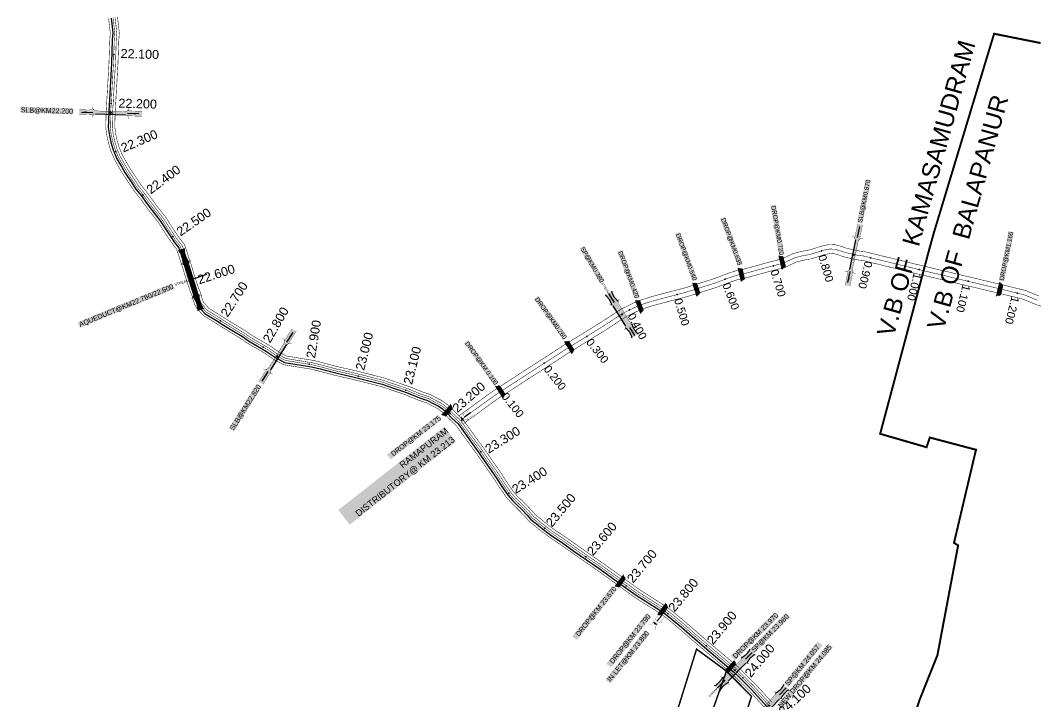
# Model space of a CAD drawing. Header units: inches. Extents: x 174104 to 230935, y 1583276 to 1631460.
# Drawn here: x 193626 to 195657, y 1607150 to 1608512 of the extents above; entities that cross this region are included whole.
import ezdxf
from ezdxf.enums import TextEntityAlignment as Align

# ---------------------------------------------------------------- set-up
doc = ezdxf.new("R2010")
doc.units = ezdxf.units.IN
doc.header["$LTSCALE"] = 15
doc.header["$MEASUREMENT"] = 0
doc.linetypes.add('ACAD_ISO02W100', pattern=[15, 12, -3])
doc.linetypes.add('HIDDEN2', pattern=[0.1875, 0.125, -0.0625])
for name, color, linetype in [('CANAL1', 7, 'Continuous'), ('CSMark', 72, 'Continuous'), ('STRUCTURE', 5, 'Continuous'), ('text2', 7, 'Continuous'), ('VB', 72, 'Continuous'), ('VILLAGE BOUNDRY', 5, 'Continuous')]:
    doc.layers.add(name, color=color, linetype=linetype)
doc.styles.get("Standard").update_dxf_attribs({"font": 'arial.ttf'})
doc.dimstyles.get("Standard").update_dxf_attribs({"dimtxt": 0.18, "dimasz": 0.18, "dimexe": 0.18, "dimexo": 0.0625, "dimgap": 0.09, "dimtad": 0, "dimtih": 1, "dimtoh": 1, "dimdec": 4, "dimzin": 0, "dimdsep": 46, "dimtxsty": 'Standard', "dimcen": 0.09, "dimadec": 0, "dimazin": 0, "dimtfac": 1, "dimtdec": 4, "dimtofl": 0, "dimtmove": 0, "dimatfit": 3, "dimfxl": 1, "dimtolj": 1, "dimtzin": 0, "dimarcsym": 0})

# ---------------------------------------------------------------- blocks, each defined once
blk = doc.blocks.new('DROP')
h = blk.add_hatch()
h.set_pattern_fill('ANSI31', color=1, scale=10, angle=45)
h.set_pattern_definition([(90, (-324.4107, -25.7687), (-1.25, 0), [])])
h.paths.add_polyline_path([(-9.9, -4.3), (-13.8, 4.1), (13.8, 4.1), (10.2, -4.3)])
at = {"layer": 'STRUCTURE', "color": 5, "const_width": 0.49}
blk.add_lwpolyline([(-9.9, -4.3), (-13.8, 4.1), (13.8, 4.1), (10.2, -4.3), (-9.9, -4.3)], dxfattribs=at)
at = {"layer": 'STRUCTURE', "color": 5}
blk.add_circle((0, 0), 1.33, dxfattribs=at)
blk = doc.blocks.new('OT')
at = {"layer": 'STRUCTURE', "color": 190}
for points, const_width in [([(769751.4, 1706595.8), (769729.4, 1706595.8)], 0.5), ([(769775.2, 1706601.8), (769775.2, 1706597.8), (769769.2, 1706593.8), (769761.8, 1706593.8), (769754.4, 1706593.8), (769748.4, 1706597.8), (769748.4, 1706601.8)], 0.5), ([(769751.4, 1706579), (769729.4, 1706579)], 0.5), ([(769748.4, 1706573), (769748.4, 1706577), (769754.4, 1706581), (769761.8, 1706581), (769761.8, 1706581), (769761.8, 1706581), (769769.2, 1706581), (769775.2, 1706577), (769775.2, 1706573)], 0.5), ([(769761.8, 1706593.8), (769761.8, 1706581)], 2.5)]:
    blk.add_lwpolyline(points, dxfattribs=dict(at, const_width=const_width))
at = {"layer": 'STRUCTURE', "color": 0}
blk.add_circle((769761.8, 1706587.4), 1.87, dxfattribs=at)
blk.add_leader([(769732.6, 1706587.4), (769753.8, 1706587.4)], dimstyle='Standard', override={"dimasz": 10, "dimgap": 0.09, "dimtad": 0}, dxfattribs=at)
blk = doc.blocks.new('SP')
at = {"layer": 'STRUCTURE'}
h = blk.add_hatch(dxfattribs=at)
h.set_pattern_fill('DASH', color=256, scale=8, style=0)
edge = h.paths.add_edge_path()
edge.add_spline(control_points=[(769825.7, 1706742.1), (769825.3, 1706741.8), (769823.8, 1706740.8), (769820.9, 1706740.3), (769817, 1706739.7), (769811.4, 1706738.9), (769804, 1706739.7), (769798.4, 1706741), (769795.6, 1706741.6)], knot_values=[0, 0, 0, 0, 1.613557, 5.24513, 8.624976, 13.470124, 22.190216, 30.746377, 30.746377, 30.746377, 30.746377], degree=3, periodic=0)
edge.add_line((769795.6, 1706741.6), (769792.6, 1706739.6))
edge.add_line((769792.6, 1706739.6), (769732.6, 1706739.6))
edge.add_line((769732.6, 1706739.6), (769729.6, 1706741.6))
edge.add_spline(control_points=[(769729.6, 1706741.6), (769726.9, 1706740.9), (769721.3, 1706739.5), (769713.9, 1706738.5), (769708.3, 1706739.1), (769704.4, 1706739.6), (769701.5, 1706740), (769700, 1706741), (769699.5, 1706741.3)], knot_values=[0, 0, 0, 0, 8.556161, 17.276253, 22.121402, 25.501247, 29.13282, 30.746377, 30.746377, 30.746377, 30.746377], degree=3, periodic=0)
edge.add_line((769699.5, 1706741.3), (769699.5, 1706722.1))
edge.add_spline(control_points=[(769699.5, 1706722.1), (769700, 1706722.4), (769701.4, 1706723.4), (769704.3, 1706724), (769708.2, 1706724.5), (769713.8, 1706725.3), (769721.2, 1706724.5), (769726.8, 1706723.3), (769729.6, 1706722.6)], knot_values=[0, 0, 0, 0, 1.613557, 5.24513, 8.624976, 13.470124, 22.190216, 30.746377, 30.746377, 30.746377, 30.746377], degree=3, periodic=0)
edge.add_line((769729.6, 1706722.6), (769732.6, 1706724.6))
edge.add_line((769732.6, 1706724.6), (769792.6, 1706724.6))
edge.add_line((769792.6, 1706724.6), (769795.6, 1706722.6))
edge.add_spline(control_points=[(769795.6, 1706722.6), (769798.4, 1706723.3), (769803.9, 1706724.8), (769811.3, 1706725.8), (769817, 1706725.1), (769820.9, 1706724.7), (769823.8, 1706724.2), (769825.2, 1706723.3), (769825.7, 1706723)], knot_values=[0, 0, 0, 0, 8.556161, 17.276253, 22.121402, 25.501247, 29.13282, 30.746377, 30.746377, 30.746377, 30.746377], degree=3, periodic=0)
edge.add_line((769825.7, 1706723), (769825.7, 1706742.1))
h.paths.add_polyline_path([(769764.2, 1706732.1, -1), (769761.1, 1706732.1, -1)], flags=0)
h.paths.add_polyline_path([(769761.1, 1706732.1, 1), (769764.2, 1706732.1, 1)], flags=16)
at = {"layer": 'STRUCTURE', "const_width": 0.628}
for points in [[(769726.6, 1706747.6), (769726.6, 1706743.6), (769732.6, 1706739.6), (769792.6, 1706739.6), (769798.6, 1706743.6), (769798.6, 1706747.6)], [(769726.6, 1706716.6), (769726.6, 1706720.6), (769732.6, 1706724.6), (769792.6, 1706724.6), (769798.6, 1706720.6), (769798.6, 1706716.6)]]:
    blk.add_lwpolyline(points, dxfattribs=at)
at = {"layer": 'STRUCTURE', "color": 3}
blk.add_lwpolyline([(769732.6, 1706724.6), (769792.6, 1706724.6)], dxfattribs=at)
blk.add_lwpolyline([(769732.6, 1706724.6), (769792.6, 1706724.6)], dxfattribs=at)
at = {"layer": 'STRUCTURE', "color": 0}
blk.add_circle((769762.6, 1706732.1), 1.55, dxfattribs=at)
at = {"layer": 'STRUCTURE'}
for points in [[(769699.5, 1706741.3), (769700.9, 1706740.5), (769704.4, 1706739.6), (769707.8, 1706739.2), (769712.6, 1706738.8), (769721.3, 1706739.7), (769729.6, 1706741.6)], [(769825.7, 1706742.1), (769824.3, 1706741.3), (769820.8, 1706740.3), (769817.5, 1706739.8), (769812.7, 1706739.2), (769804, 1706739.9), (769795.6, 1706741.6)], [(769699.5, 1706722.1), (769700.9, 1706723), (769704.4, 1706724), (769707.7, 1706724.5), (769712.5, 1706725), (769721.2, 1706724.4), (769729.6, 1706722.6)], [(769825.7, 1706723), (769824.3, 1706723.8), (769820.8, 1706724.7), (769817.4, 1706725.1), (769812.6, 1706725.5), (769803.9, 1706724.6), (769795.6, 1706722.6)]]:
    blk.add_spline(points, degree=3, dxfattribs=at)
at = {"layer": 'STRUCTURE', "color": 0}
blk.add_text('STREAM', height=5, dxfattribs=at).set_placement((769684.3, 1706732.1), align=Align.MIDDLE_CENTER)
for points in [[(769727.4, 1706732.1), (769700.8, 1706732.1)], [(769824.4, 1706732.1), (769800.5, 1706732.1)]]:
    blk.add_leader(points, dimstyle='Standard', override={"dimasz": 10, "dimgap": 0.09, "dimtad": 0}, dxfattribs=at)
blk = doc.blocks.new('SLB')
at = {"layer": 'STRUCTURE'}
h = blk.add_hatch(dxfattribs=at)
h.set_pattern_fill('DOTS', color=6, scale=20, angle=320.3722, style=0)
h.set_pattern_definition([(320.372247934, (-159.4327, -72.9564), (1.2786241598, 0.5641323054), [0, -1.25])])
h.paths.add_polyline_path([(769699.5, 1706871.1), (769699.5, 1706861.1), (769729.1, 1706861.1), (769732.1, 1706863.1), (769792.1, 1706863.1), (769795.1, 1706861.1), (769824.7, 1706861.1), (769824.7, 1706871.1), (769795.1, 1706871.1), (769792.1, 1706869.1), (769732.1, 1706869.1), (769729.1, 1706871.1)])
at = {"layer": 'STRUCTURE', "color": 6, "linetype": 'ACAD_ISO02W100', "ltscale": 0.5, "const_width": 0.5}
for points in [[(769699.5, 1706871.1), (769729.1, 1706871.1)], [(769795.1, 1706871.1), (769824.7, 1706871.1)], [(769699.5, 1706861.1), (769729.1, 1706861.1)], [(769795.1, 1706861.1), (769824.7, 1706861.1)]]:
    blk.add_lwpolyline(points, dxfattribs=at)
at = {"layer": 'STRUCTURE', "color": 6, "const_width": 0.628}
for points in [[(769726.1, 1706877.1), (769726.1, 1706873.1), (769732.1, 1706869.1), (769792.1, 1706869.1), (769798.1, 1706873.1), (769798.1, 1706877.1)], [(769726.1, 1706855.1), (769726.1, 1706859.1), (769732.1, 1706863.1), (769792.1, 1706863.1), (769798.1, 1706859.1), (769798.1, 1706855.1)]]:
    blk.add_lwpolyline(points, dxfattribs=at)
at = {"layer": 'STRUCTURE', "color": 6}
blk.add_lwpolyline([(769732.1, 1706863.1), (769792.1, 1706863.1)], dxfattribs=at)
blk.add_lwpolyline([(769732.1, 1706863.1), (769792.1, 1706863.1)], dxfattribs=at)
at = {"layer": 'STRUCTURE', "color": 0}
blk.add_circle((769762.1, 1706866.1), 1.24, dxfattribs=at)
for points in [[(769703.8, 1706866), (769726.7, 1706866)], [(769818.6, 1706865.8), (769795.7, 1706865.8)]]:
    blk.add_leader(points, dimstyle='Standard', override={"dimasz": 10, "dimgap": 0.09, "dimtad": 0}, dxfattribs=at)
blk = doc.blocks.new('AQUEDUCT')
at = {"layer": 'STRUCTURE'}
h = blk.add_hatch(dxfattribs=at)
h.set_pattern_fill('DASH', color=256, scale=8, angle=-90, style=0)
h.set_pattern_definition([(270, (-1706662.7411, 769762.6106), (1, -1), [1, -1])])
edge = h.paths.add_edge_path()
edge.add_spline(control_points=[(6.5, -63.1), (6.2, -62.6), (5.2, -61.2), (4.6, -58.3), (4.1, -54.4), (3.3, -48.8), (4.1, -41.4), (5.4, -35.8), (6, -33)], knot_values=[0, 0, 0, 0, 1.613557, 5.24513, 8.624976, 13.470124, 22.190216, 30.746377, 30.746377, 30.746377, 30.746377], degree=3, periodic=0)
edge.add_line((6, -33), (4, -30))
edge.add_line((4, -30), (4, 30))
edge.add_line((4, 30), (6, 33))
edge.add_spline(control_points=[(6, 33), (5.3, 35.8), (3.9, 41.3), (2.8, 48.7), (3.5, 54.4), (3.9, 58.3), (4.4, 61.2), (5.4, 62.6), (5.7, 63.1)], knot_values=[0, 0, 0, 0, 8.556161, 17.276253, 22.121402, 25.501247, 29.13282, 30.746377, 30.746377, 30.746377, 30.746377], degree=3, periodic=0)
edge.add_line((5.7, 63.1), (-6.5, 63.1))
edge.add_spline(control_points=[(-6.5, 63.1), (-6.2, 62.6), (-5.2, 61.2), (-4.6, 58.3), (-4.1, 54.4), (-3.3, 48.8), (-4.1, 41.4), (-5.4, 35.8), (-6, 33)], knot_values=[0, 0, 0, 0, 1.613557, 5.24513, 8.624976, 13.470124, 22.190216, 30.746377, 30.746377, 30.746377, 30.746377], degree=3, periodic=0)
edge.add_line((-6, 33), (-4, 30))
edge.add_line((-4, 30), (-4, -30))
edge.add_line((-4, -30), (-6, -33))
edge.add_spline(control_points=[(-6, -33), (-5.3, -35.8), (-3.9, -41.3), (-2.8, -48.7), (-3.5, -54.4), (-3.9, -58.3), (-4.4, -61.2), (-5.4, -62.6), (-5.7, -63.1)], knot_values=[0, 0, 0, 0, 8.556161, 17.276253, 22.121402, 25.501247, 29.13282, 30.746377, 30.746377, 30.746377, 30.746377], degree=3, periodic=0)
edge.add_line((-5.7, -63.1), (6.5, -63.1))
blk.add_circle((0, 0), 0.938)
at = {"layer": 'STRUCTURE', "const_width": 0.628}
for points in [[(-12, 36), (-8, 36), (-4, 30), (-4, -30), (-8, -36), (-12, -36)], [(12, 36), (8, 36), (4, 30), (4, -30), (8, -36), (12, -36)]]:
    blk.add_lwpolyline(points, dxfattribs=at)
at = {"layer": 'STRUCTURE', "color": 3}
for points in [[(-4, 30), (-4, -30)], [(-4, 30), (-4, -30)], [(4, 30), (4, -30)]]:
    blk.add_lwpolyline(points, dxfattribs=at)
at = {"layer": 'STRUCTURE'}
for points in [[(-6.5, 63.1), (-5.7, 61.7), (-4.7, 58.2), (-4.2, 54.9), (-3.6, 50.1), (-4.3, 41.4), (-6, 33)], [(5.7, 63.1), (4.8, 61.7), (3.9, 58.2), (3.5, 54.8), (3.1, 50), (4, 41.3), (6, 33)], [(-5.7, -63.1), (-4.8, -61.7), (-3.9, -58.2), (-3.5, -54.8), (-3.1, -50), (-4, -41.3), (-6, -33)], [(6.5, -63.1), (5.7, -61.7), (4.7, -58.2), (4.2, -54.9), (3.6, -50.1), (4.3, -41.4), (6, -33)]]:
    blk.add_spline(points, degree=3, dxfattribs=at)
at = {"layer": 'STRUCTURE', "color": 0}
blk.add_text('STREAM', height=5, dxfattribs=at).set_placement((-19.7, -0.1), align=Align.MIDDLE_CENTER)
for points in [[(32.5, 0.1), (5.8, 0)], [(0.4, -62), (0.1, -38.2)]]:
    blk.add_leader(points, dimstyle='Standard', override={"dimasz": 10, "dimgap": 0.09, "dimtad": 0}, dxfattribs=at)

msp = doc.modelspace()

# ---------------------------------------------------------------- linework, layer by layer
at = {"color": 5, "const_width": 3}
for points in [[(194921.48445, 1607073.37528), (194978.54144, 1607255.35612), (195038.26074, 1607211.53427), (194981.29557, 1607049.5899), (194921.48445, 1607073.37528)], [(194981.29557, 1607049.5899), (195048.96202, 1607036.47259), (195088.359, 1607161.14151), (195038.26074, 1607211.53427)]]:
    msp.add_lwpolyline(points, dxfattribs=at)
at = {"layer": 'CANAL1', "color": 200, "const_width": 1}
for points in [[(193820.47838, 1608518.94425), (193821.91233, 1608506.2123), (193824.11346, 1608487.0553), (193823.03964, 1608472.27219), (193821.43502, 1608426.19861), (193817.19223, 1608352.23557), (193815.87118, 1608329.49611), (193815.30336, 1608310.55211), (193815.07257, 1608298.76126), (193817.00093, 1608284.14195), (193819.7587, 1608271.65667), (193823.9643, 1608257.50875), (193831.02932, 1608241.05112), (193839.60572, 1608226.07927), (193846.20892, 1608214.67923), (193859.75396, 1608194.62889), (193867.78949, 1608182.38911), (193877.99032, 1608169.58743), (193889.71648, 1608153.92398), (193900.16797, 1608139.76998), (193916.68267, 1608118.76901), (193936.35254, 1608088.23133), (193945.21337, 1608075.41585), (193954.37099, 1608063.99389), (193959.50454, 1608049.49843), (193963.50681, 1608036.24213), (193968.21794, 1608022.56437), (193973.20932, 1608005.30532), (193977.54732, 1607992.49926), (193982.50453, 1607977.09261), (193986.36521, 1607967.97158), (193989.07832, 1607957.64566), (193992.22948, 1607949.21306), (193994.37196, 1607946.26065), (193998.59442, 1607941.54498), (194003.34804, 1607936.29098), (194009.27268, 1607932.57427), (194021.68621, 1607925.2162), (194039.37148, 1607913.89418), (194062.58576, 1607899.66418), (194077.29968, 1607890.72245), (194089.15471, 1607882.4424), (194125.71993, 1607861.33104), (194143.12566, 1607849.06624), (194158.89798, 1607840.93807), (194210.91545, 1607832.50222), (194229.07518, 1607828.06857), (194259.4101, 1607820.00797), (194293.9827, 1607812.30532), (194323.36453, 1607804.95735), (194353.6444, 1607797.18542), (194376.92934, 1607789.21298), (194402.72398, 1607780.56356), (194418.05945, 1607774.17989), (194429.11002, 1607769.63989), (194445.49946, 1607764.23662), (194459.25974, 1607756.92739), (194469.32215, 1607751.89093), (194477.70178, 1607746.10927), (194488.00244, 1607736.90521), (194498.39, 1607726.41671), (194511.41153, 1607714.04751), (194525.47755, 1607694.34762), (194538.15339, 1607676.83635), (194551.14667, 1607659.47548), (194569.26793, 1607633.26729), (194589.59258, 1607604.08804), (194600.25966, 1607587.23424), (194612.17359, 1607570.18913), (194619.90074, 1607561.21423), (194628.33136, 1607553.20072), (194638.26769, 1607543.3668), (194648.57266, 1607532.69976), (194656.3707, 1607523.59214), (194665.84623, 1607516.44854), (194674.45718, 1607508.9331), (194694.41526, 1607493.85027), (194715.68626, 1607479.77697), (194740.89329, 1607462.01384), (194766.02439, 1607444.33236), (194793.19382, 1607425.72425), (194833.05433, 1607396.94423), (194847.07033, 1607386.64866), (194867.14876, 1607372.3278), (194917.58461, 1607340.51641), (194933.73288, 1607328.30153), (194956.79748, 1607308.85999), (194993.47661, 1607277.05688), (195061.47656, 1607219.73428), (195071.99291, 1607209.14319), (195096.99537, 1607184.5368), (195129.73211, 1607148.77002)], [(193802.81762, 1608514.92175), (193804.02767, 1608504.1777), (193806.03854, 1608486.6767), (193805.06236, 1608473.23781), (193803.45298, 1608427.02739), (193799.22177, 1608353.26643), (193797.88682, 1608330.28789), (193797.30864, 1608310.99789), (193797.04943, 1608297.75474), (193799.25707, 1608281.01805), (193802.3213, 1608267.14533), (193807.0097, 1608251.37325), (193814.89668, 1608233.00088), (193824.00828, 1608217.09473), (193830.94508, 1608205.11877), (193844.77204, 1608184.65111), (193853.19651, 1608171.81889), (193863.74368, 1608158.58257), (193875.27152, 1608143.18402), (193885.85003, 1608128.85802), (193902.00933, 1608108.30899), (193921.37946, 1608078.23667), (193930.77063, 1608064.65415), (193938.42101, 1608055.11211), (193942.39546, 1608043.88957), (193946.37519, 1608030.70787), (193951.05206, 1608017.12963), (193956.03068, 1607999.91468), (193960.45468, 1607986.85474), (193965.61547, 1607970.81539), (193969.28479, 1607962.14642), (193971.89968, 1607952.19434), (193976.22452, 1607940.62094), (193980.34604, 1607934.94135), (193985.21558, 1607929.50302), (193991.67196, 1607922.36702), (193999.89932, 1607917.20573), (194012.24179, 1607909.8898), (194029.81452, 1607898.63982), (194053.20824, 1607884.29982), (194067.46232, 1607875.63755), (194079.48329, 1607867.2416), (194116.01607, 1607846.14896), (194133.77434, 1607833.63576), (194153.19402, 1607823.62793), (194207.33455, 1607814.84778), (194224.62882, 1607810.62543), (194255.1399, 1607802.51803), (194289.8413, 1607794.78668), (194318.94347, 1607787.50865), (194348.4836, 1607779.92658), (194371.15266, 1607772.16502), (194396.39602, 1607763.70044), (194411.18055, 1607757.54611), (194422.86398, 1607752.74611), (194438.40854, 1607747.62138), (194451.00826, 1607740.92861), (194460.13785, 1607736.35907), (194466.55022, 1607731.93473), (194475.59956, 1607723.84879), (194485.794, 1607713.55529), (194497.76447, 1607702.18449), (194510.86245, 1607683.84038), (194523.65661, 1607666.16565), (194536.53333, 1607648.96052), (194554.48007, 1607623.00471), (194574.59542, 1607594.12596), (194585.27034, 1607577.25976), (194597.94041, 1607559.13287), (194606.84726, 1607548.78777), (194615.79864, 1607540.27928), (194625.46231, 1607530.7152), (194635.25134, 1607520.58224), (194643.9713, 1607510.39786), (194654.49577, 1607502.46346), (194663.09882, 1607494.9549), (194684.01274, 1607479.14973), (194705.53374, 1607464.91103), (194730.52471, 1607447.30016), (194755.75961, 1607429.54564), (194782.83818, 1607410.99975), (194822.45767, 1607382.39377), (194836.51567, 1607372.06734), (194857.11324, 1607357.3762), (194907.33539, 1607325.69959), (194922.49512, 1607314.23247), (194945.10052, 1607295.17801), (194981.77939, 1607263.37512), (195049.26544, 1607206.48572), (195059.29309, 1607196.38681), (195084.03463, 1607172.0372), (195116.03589, 1607137.07398)], [(194502.41606, 1607720.95615), (194569.35266, 1607769.53056), (194631.42664, 1607809.89214), (194714.12827, 1607863.24031), (194784.8407, 1607906.89579), (194828.47293, 1607935.21242), (194859.54411, 1607950.42964), (194884.03681, 1607958.37565), (194904.81498, 1607964.0427), (194953.60555, 1607976.78225), (195013.79845, 1607995.69795), (195041.53949, 1608006.33161), (195055.66016, 1608010.86872), (195072.2373, 1608014.48801), (195119.29861, 1608027.40785), (195148.9427, 1608035.2001), (195172.38902, 1608046.04817), (195187.29926, 1608049.95852), (195201.03633, 1608052.32725), (195216.54912, 1608056.79329), (195225.7993, 1608059.77663), (195231.74374, 1608061.69381), (195244.21516, 1608063.86399), (195254.67917, 1608063.67582), (195266.03494, 1608060.79551), (195277.68667, 1608056.68761), (195302.70335, 1608051.10194), (195314.32562, 1608049.72927), (195424.22687, 1608022.85675), (195589.358, 1607983.51068), (195636.45369, 1607972.03917), (195662.95195, 1607961.11894)], [(194512.98794, 1607706.38785), (194579.55134, 1607754.69144), (194641.21136, 1607794.78386), (194723.73573, 1607848.01769), (194794.4693, 1607891.68621), (194837.36307, 1607919.52358), (194866.31389, 1607933.70236), (194889.18519, 1607941.12235), (194909.45702, 1607946.6513), (194958.58045, 1607959.47775), (195019.72355, 1607978.69205), (195047.51851, 1607989.34639), (195060.34384, 1607993.46728), (195076.5427, 1607997.00399), (195123.96939, 1608010.02415), (195155.0573, 1608018.1959), (195178.49898, 1608029.04183), (195191.11874, 1608032.35148), (195205.06767, 1608034.75675), (195221.80288, 1608039.57471), (195231.32436, 1608042.64555), (195236.07026, 1608044.17619), (195245.60884, 1608045.83601), (195252.27283, 1608045.71618), (195260.81906, 1608043.54849), (195272.71533, 1608039.35439), (195299.67865, 1608033.33406), (195311.12038, 1608031.98273), (195420.00313, 1608005.35925), (195585.142, 1607966.01132), (195630.86231, 1607954.87483), (195656.64605, 1607944.24906), (195701.83469, 1607929.04669)]]:
    msp.add_lwpolyline(points, dxfattribs=at)
at = {"layer": 'CANAL1', "color": 5}
msp.add_lwpolyline([(193807.72339, 1608516.03911), (193808.99563, 1608504.74287), (193811.05935, 1608486.78186), (193810.05605, 1608472.96958), (193808.44799, 1608426.79717), (193804.21356, 1608352.98008), (193802.88248, 1608330.06795), (193802.30717, 1608310.87406), (193802.05586, 1608298.03433), (193804.18592, 1608281.8858), (193807.16502, 1608268.39848), (193811.71931, 1608253.07755), (193819.37797, 1608235.23706), (193828.3409, 1608219.59044), (193835.18503, 1608207.77446), (193848.93368, 1608187.42271), (193857.25012, 1608174.75506), (193867.70108, 1608161.63948), (193879.28401, 1608146.16734), (193889.82723, 1608131.88912), (193906.08526, 1608111.21455), (193925.53865, 1608081.01296), (193934.7825, 1608067.64351), (193942.85156, 1608057.57927), (193947.14798, 1608045.44759), (193951.13398, 1608032.24516), (193955.82036, 1608018.63928), (193960.80252, 1608001.41208), (193965.20263, 1607988.42266), (193970.30687, 1607972.55906), (193974.02935, 1607963.76452), (193976.67152, 1607953.7086), (193980.67034, 1607943.00764), (193984.24213, 1607938.0856), (193988.93192, 1607932.84801), (193994.91531, 1607926.23479), (194002.50303, 1607921.47477), (194014.86524, 1607914.14713), (194032.46923, 1607902.87714), (194055.81311, 1607888.5677), (194070.19492, 1607879.8278), (194082.1698, 1607871.46404), (194118.71159, 1607850.3662), (194136.37193, 1607837.922), (194154.77845, 1607828.4363), (194208.32924, 1607819.75179), (194225.86392, 1607815.47075), (194256.32607, 1607807.37635), (194290.99169, 1607799.65297), (194320.17154, 1607792.35551), (194349.91715, 1607784.7207), (194372.75729, 1607776.90056), (194398.15379, 1607768.38464), (194413.09135, 1607762.16661), (194424.59899, 1607757.43883), (194440.37824, 1607752.23672), (194453.30034, 1607745.37272), (194462.68904, 1607740.67347), (194469.64788, 1607735.8721), (194479.0448, 1607727.47557), (194489.29289, 1607717.12791), (194501.55532, 1607705.47977), (194514.9222, 1607686.75906), (194527.68349, 1607669.12973), (194540.59259, 1607651.88134), (194558.58781, 1607625.85543), (194578.7613, 1607596.8932), (194589.43404, 1607580.03045), (194601.89407, 1607562.20405), (194610.47323, 1607552.23957), (194619.27995, 1607543.86857), (194629.01936, 1607534.22953), (194638.9517, 1607523.94822), (194647.41558, 1607514.06294), (194657.64868, 1607506.3482), (194666.25392, 1607498.83774), (194686.90233, 1607483.23321), (194708.35388, 1607469.04046), (194733.40487, 1607451.38729), (194758.61094, 1607433.65306), (194785.71475, 1607415.08989), (194825.40119, 1607386.43556), (194839.44752, 1607376.11771), (194859.90088, 1607361.52942), (194910.1824, 1607329.81537), (194925.61672, 1607318.14054), (194948.34967, 1607298.97856), (194985.02862, 1607267.17561), (195052.65742, 1607210.16587), (195062.82082, 1607199.93025), (195087.63484, 1607175.50931), (195119.84039, 1607140.32288)], dxfattribs=at)
at = {"layer": 'CANAL1', "color": 1, "linetype": 'HIDDEN2', "ltscale": 4, "const_width": 1}
for points in [[(193811.648, 1608516.933), (193812.97, 1608505.195), (193815.076, 1608486.866), (193814.051, 1608472.755), (193812.444, 1608426.613), (193808.207, 1608352.751), (193806.879, 1608329.892), (193806.306, 1608310.775), (193806.061, 1608298.258), (193808.129, 1608282.58), (193811.04, 1608269.401), (193815.487, 1608254.441), (193817.48965, 1608249.77592), (193822.963, 1608237.026), (193831.807, 1608221.587), (193838.577, 1608209.899), (193852.263, 1608189.64), (193860.493, 1608177.104), (193870.867, 1608164.085), (193882.494, 1608148.554), (193893.009, 1608134.314), (193909.346, 1608113.539), (193928.866, 1608083.234), (193930.99415, 1608080.15604), (193937.992, 1608070.035), (193946.396, 1608059.553), (193950.95, 1608046.694), (193954.941, 1608033.475), (193959.635, 1608019.847), (193964.62, 1608002.61), (193969.001, 1607989.677), (193974.06, 1607973.954), (193977.825, 1607965.059), (193980.489, 1607954.92), (193984.227, 1607944.917), (193987.359, 1607940.601), (193991.905, 1607935.524), (193997.51, 1607929.329), (194004.586, 1607924.89), (194016.964, 1607917.553), (194034.593, 1607906.267), (194057.897, 1607891.982), (194072.381, 1607883.18), (194084.319, 1607874.842), (194120.868, 1607853.74), (194138.45, 1607841.351), (194156.046, 1607832.283), (194209.125, 1607823.675), (194226.852, 1607819.347), (194257.275, 1607811.263), (194291.912, 1607803.546), (194301.53407, 1607801.13966), (194321.154, 1607796.233), (194351.064, 1607788.556), (194374.041, 1607780.689), (194399.56, 1607772.132), (194414.62, 1607765.863), (194425.987, 1607761.193), (194441.954, 1607755.929), (194455.134, 1607748.928), (194464.73, 1607744.125), (194472.126, 1607739.022), (194481.801, 1607730.377), (194485.79479, 1607726.34441), (194492.092, 1607719.986), (194504.588, 1607708.116), (194518.17, 1607689.094), (194530.905, 1607671.501), (194543.84, 1607654.218), (194546.93952, 1607649.73527), (194561.874, 1607628.136), (194582.094, 1607599.107), (194592.765, 1607582.247), (194605.057, 1607564.661), (194613.374, 1607555.001), (194622.065, 1607546.74), (194631.865, 1607537.041), (194641.912, 1607526.641), (194650.171, 1607516.995), (194660.171, 1607509.456), (194668.778, 1607501.944), (194675.24267, 1607497.05848), (194689.214, 1607486.5), (194710.61, 1607472.344), (194735.709, 1607454.657), (194760.892, 1607436.939), (194788.016, 1607418.362), (194827.756, 1607389.669), (194838.01673, 1607382.13189), (194841.793, 1607379.358), (194862.131, 1607364.852), (194912.46, 1607333.108), (194928.114, 1607321.267), (194950.949, 1607302.019), (194987.628, 1607270.216), (195055.371, 1607213.11), (195065.643, 1607202.765), (195070.80279, 1607197.68694), (195090.515, 1607178.287), (195122.884, 1607142.922)], [(194507.702, 1607713.672), (194574.452, 1607762.111), (194636.319, 1607802.338), (194718.932, 1607855.629), (194789.655, 1607899.291), (194832.918, 1607927.368), (194862.929, 1607942.066), (194886.611, 1607949.749), (194907.136, 1607955.347), (194956.093, 1607968.13), (195016.761, 1607987.195), (195044.529, 1607997.839), (195058.002, 1608002.168), (195074.39, 1608005.746), (195121.634, 1608018.716), (195152, 1608026.698), (195175.444, 1608037.545), (195189.209, 1608041.155), (195203.052, 1608043.542), (195219.176, 1608048.184), (195228.56183, 1608051.21109), (195233.907, 1608052.935), (195244.912, 1608054.85), (195253.476, 1608054.696), (195263.427, 1608052.172), (195275.201, 1608048.021), (195301.191, 1608042.218), (195312.723, 1608040.856), (195422.115, 1608014.108), (195587.25, 1607974.761), (195633.658, 1607963.457), (195659.799, 1607952.684)]]:
    msp.add_lwpolyline(points, dxfattribs=at)
at = {"layer": 'CANAL1', "color": 5, "const_width": 1}
msp.add_lwpolyline([(193815.57261, 1608517.82689), (193816.94437, 1608505.64713), (193819.09265, 1608486.95014), (193818.04595, 1608472.54042), (193816.44001, 1608426.42883), (193812.20044, 1608352.52192), (193810.87552, 1608329.71605), (193810.30483, 1608310.67594), (193810.06614, 1608298.48167), (193812.07208, 1608283.2742), (193814.91498, 1608270.40352), (193819.25469, 1608255.80445), (193826.54803, 1608238.81494), (193835.2731, 1608223.58356), (193841.96897, 1608212.02354), (193855.59232, 1608191.85729), (193863.73588, 1608179.45294), (193874.03292, 1608166.53052), (193885.70399, 1608150.94066), (193896.19077, 1608136.73888), (193912.60674, 1608115.86345), (193932.19335, 1608085.45504), (193941.2015, 1608072.42649), (193949.94044, 1608061.52673), (193954.75202, 1608047.94041), (193958.74802, 1608034.70484), (193963.44964, 1608021.05472), (193968.43748, 1608003.80792), (193972.79937, 1607990.93134), (193977.81313, 1607975.34894), (193981.62065, 1607966.35348), (193984.30648, 1607956.1314), (193987.78366, 1607946.82636), (193990.47587, 1607943.1164), (193994.87808, 1607938.19999), (194000.10469, 1607932.42321), (194006.66897, 1607928.30523), (194019.06276, 1607920.95887), (194036.71677, 1607909.65686), (194059.98089, 1607895.3963), (194074.56708, 1607886.5322), (194086.4682, 1607878.21996), (194123.02441, 1607857.1138), (194140.52807, 1607844.78), (194157.31355, 1607836.1297), (194209.92076, 1607827.59821), (194227.84008, 1607823.22325), (194258.22393, 1607815.14965), (194292.83231, 1607807.43903), (194322.13646, 1607800.11049), (194352.21085, 1607792.3913), (194375.32471, 1607784.47744), (194400.96621, 1607775.87936), (194416.14865, 1607769.55939), (194427.37501, 1607764.94717), (194443.52976, 1607759.62128), (194456.96766, 1607752.48328), (194466.77096, 1607747.57653), (194474.60412, 1607742.1719), (194484.5572, 1607733.27843), (194494.89111, 1607722.84409), (194507.62068, 1607710.75223), (194521.4178, 1607691.42894), (194534.12651, 1607673.87227), (194547.08741, 1607656.55466), (194565.16019, 1607630.41657), (194585.4267, 1607601.3208), (194596.09596, 1607584.46355), (194608.21993, 1607567.11795), (194616.27477, 1607557.76243), (194624.85005, 1607549.61143), (194634.71064, 1607539.85247), (194644.8723, 1607529.33378), (194652.92642, 1607519.92706), (194662.69332, 1607512.5638), (194671.30208, 1607505.05026), (194691.52567, 1607489.76679), (194712.86612, 1607475.64754), (194738.01313, 1607457.92671), (194763.17306, 1607440.22494), (194790.31725, 1607421.63411), (194830.11081, 1607392.90244), (194844.13848, 1607382.59829), (194864.36112, 1607368.17458), (194914.7376, 1607336.40063), (194930.61128, 1607324.39346), (194953.54833, 1607305.05944), (194990.22738, 1607273.25639), (195058.08458, 1607216.05413), (195068.46518, 1607205.59975), (195093.39516, 1607181.06469), (195125.92761, 1607145.52112)], dxfattribs=at)
at = {"layer": 'text2', "color": 3, "linetype": 'Continuous'}
for p in [(193813.02715, 1608443.35709), (193807.80684, 1608345.86308), (193817.48966, 1608249.7759), (193871.48273, 1608163.26252), (193969.36622, 1607988.54192), (194026.2322, 1607911.61954), (194111.70475, 1607859.03051), (194203.92993, 1607824.5175), (194301.53407, 1607801.13966), (194397.37378, 1607772.86508), (194485.08579, 1607727.00199)]:
    msp.add_point(p, dxfattribs=at)
at = {"layer": 'text2', "color": 2, "linetype": 'Continuous'}
for p in [(193806.7925, 1608327.00622), (193817.48965, 1608249.77592), (193930.99415, 1608080.15604), (195326.27069, 1608037.54339), (195132.52243, 1608021.57813), (195424.00892, 1608013.65673), (193967.5843, 1607993.85918), (195035.7607, 1607994.47795), (195521.88374, 1607990.33593), (194940.00696, 1607963.92983), (195619.7193, 1607966.85217), (194844.58904, 1607933.08393), (194759.02639, 1607880.38193), (194140.60781, 1607840.23898), (194674.01922, 1607826.6572), (194301.53407, 1607801.13966), (194589.62006, 1607771.97354), (194480.72681, 1607731.33683), (194485.79479, 1607726.34441), (194510, 1607715, 133), (194546.93952, 1607649.73527), (194603.31208, 1607567.15743), (194675.24267, 1607497.05848), (194757.07783, 1607439.62253), (194826.87214, 1607390.30716), (194838.01673, 1607382.13189), (194911.6185, 1607333.63876), (194915.4713, 1607330.83019), (195047.30704, 1607219.90776), (195055.09651, 1607213.34139), (195070.80279, 1607197.68694)]:
    msp.add_point(p, dxfattribs=at)
at = {"layer": 'text2', "color": 3}
for p in [(195228.25401, 1608051.11181), (195293, 1608043, 53), (195150, 1608029, 55), (195068.34367, 1608004.4259), (194978.63426, 1607975.21362), (195585, 1607974, 52), (194865, 1607941, 58), (194829, 1607924, 59), (194725, 1607860, 60), (194587, 1607771, 61), (194509, 1607713, 62)]:
    msp.add_point(p, dxfattribs=at)
at = {"layer": 'text2', "color": 6, "linetype": 'Continuous'}
for p in [(194757.07783, 1607439.62253), (194921.09697, 1607326.57483), (194997.40688, 1607261.9726)]:
    msp.add_point(p, dxfattribs=at)
at = {"layer": 'VILLAGE BOUNDRY', "linetype": 'HIDDEN2', "ltscale": 20, "const_width": 4}
msp.add_lwpolyline([(195666.57493, 1608466.44402), (195573.61033, 1608485.0946), (195565.25601, 1608457.89804), (195453.54223, 1608088.90926), (195442.89598, 1608050.76901), (195415.04016, 1607945.43477), (195345.724, 1607685.62958), (195438.61141, 1607658.72266), (195445.11274, 1607678.15356), (195532.95368, 1607654.9325), (195537.36802, 1607653.91174), (195493.40128, 1607467.73189), (195501.60874, 1607462.64547), (195460.2349, 1607243.26471), (195425.31738, 1607155.98352), (195413.65361, 1607121.92763)], dxfattribs=at)

# ---------------------------------------------------------------- block references
for name, p, rotation in [('AQUEDUCT', (193967.5843, 1607993.85918), 17.51922462531502), ('DROP', (194480.72681, 1607731.33683), 48.38991263309531), ('DROP', (194826.87214, 1607390.30716), 53.61526561923872), ('DROP', (194911.6185, 1607333.63876), 53.61526561923872), ('DROP', (195047.30704, 1607219.90776), 46.92928242380425)]:
    msp.add_blockref(name, p, dxfattribs=dict(rotation=rotation))
at = {"layer": 'STRUCTURE', "color": 0}
for p, rotation in [((-625416.34416, -75359.11102), 358.3284685363691), ((-1321899.73497, 2705335.89343, 53), 258.3984930217491), ((1232423.17133, 49669.89934), 57.95180920095033)]:
    msp.add_blockref('SLB', p, dxfattribs=dict(at, rotation=rotation))
for name, p, xscale, yscale, zscale, rotation in [('SP', (-1290825.46559, 1417317.09421, 59), 0.8, 0.8, 0.8, 301.5871218392318), ('OT', (-72493.9126, 2890737.59491), 0.7, 0.7, 0.7, 216.0336847247738), ('OT', (-384649.44694, 2782706.41507), 0.7, 0.7, 0.7, 230.5240776222599), ('SP', (743612.53644, 213446.89081), 0.7999999999999998, 0.7999999999999998, 0.7999999999999998, 45.75967713441996), ('SP', (752590.51226, 216915.72921), 0.7999999999999999, 0.7999999999999999, 0.7999999999999999, 46.12641243428613)]:
    msp.add_blockref(name, p, dxfattribs=dict(at, xscale=xscale, yscale=yscale, zscale=zscale, rotation=rotation))
at = {"layer": 'text2', "color": 2, "linetype": 'Continuous'}
for p, rotation in [((195150, 1608029, 55), 104.1358342072247), ((195068.34367, 1608004.4259), 103.2763033013944), ((194978.63426, 1607975.21362), 107.7565985506316), ((195585, 1607974, 52), 76.72778947244986), ((194865, 1607941, 58), 111.0668971678276), ((194725, 1607860, 60), 122.0467440872553), ((194587, 1607771, 61), 123.1382086306626)]:
    msp.add_blockref('DROP', p, dxfattribs=dict(at, rotation=rotation))

# ---------------------------------------------------------------- texts
at = {"layer": 'CSMark', "color": 1}
for s, height, rotation, p in [('22.100', 18, 358.28316844, (193826.7641, 1608445.8198)), ('22.200', 18, 358.28316844, (193822.41881, 1608346.56654)), ('22.300', 18, 23.23312613, (193828.64051, 1608255.74183)), ('22.400', 18, 36.81969189, (193881.56992, 1608170.81293)), ('22.500', 18, 34.66060207, (193941.41664, 1608087.23717)), ('0.800', 16, 286.69517709, (195229.27138, 1608043.06885)), ('22.600', 18, 17.83599054, (193981.23847, 1607992.78089)), ('0.700', 16, 286.89759034, (195133.5682, 1608013.53881)), ('0.900', 16, 255.87763663, (195323.02395, 1608030.11486)), ('1.000', 16, 255.87763663, (195420.76218, 1608006.22821)), ('22.700', 18, 57.37282538, (194033.09512, 1607922.18681)), ('0.600', 16, 290.76401558, (195037.3462, 1607986.52745)), ('1.100', 16, 255.87763663, (195518.637, 1607982.90741)), ('0.500', 16, 286.71740672, (194941.02745, 1607955.88726)), ('1.200', 16, 255.87763663, (195616.47256, 1607959.42365)), ('22.800', 18, 59.99949959, (194117.70968, 1607870.1128)), ('22.900', 18, 80.78834736, (194206.57671, 1607836.85288)), ('0.400', 16, 297.53512528, (194847.10086, 1607925.37582)), ('23.000', 18, 75.95914564, (194304.89073, 1607813.28825)), ('0.300', 16, 308.46135291, (194762.95371, 1607873.28965)), ('23.100', 18, 75.95914564, (194400.73043, 1607785.01367)), ('0.200', 16, 308.46135291, (194677.94654, 1607819.56493)), ('23.200', 18, 41.3351444, (194494.32536, 1607733.60116)), ('0.100', 16, 308.46135291, (194593.54739, 1607764.88126)), ('23.300', 18, 31.90946494, (194558.03135, 1607653.31647)), ('23.400', 18, 31.90946494, (194611.95422, 1607572.71677)), ('23.500', 18, 50.20055405, (194682.37156, 1607503.63301)), ('23.600', 18, 50.20055405, (194764.58131, 1607446.63296)), ('23.700', 18, 50.20055405, (194844.6642, 1607391.74819)), ('23.800', 18, 50.20055405, (194927.35398, 1607334.11478)), ('23.900', 18, 50.20055405, (195004.40967, 1607268.78714)), ('24.000', 18, 50.20055405, (195080.1974, 1607203.06582)), ('24.100', 18, 43.021517, (195146.80685, 1607128.19697))]:
    msp.add_text(s, height=height, rotation=rotation, dxfattribs=at).set_placement(p, align=Align.MIDDLE_LEFT)
at = {"layer": 'STRUCTURE', "color": 5, "attachment_point": 1, "bg_fill": 1, "box_fill_scale": 1.1, "bg_fill_color": 7, "bg_fill_true_color": 16777215, "bg_fill_transparency": 0}
for s, insert, char_height, width, rotation in [('SLB@KM22.200', (193627.43956, 1608338.17964), 10, 103.722101, 358.32846854), ('\\pi0.3274;SLB@KM0.870', (195300.70027, 1608108.53622), 9, 86.3389768, 78.84426568), ('\\pi0.52999;DROP@KM0.720', (195136.36642, 1608142.59763), 9, 98.8996862, 279.69804522), ('\\pi0.52999;DROP@KM0.635', (195035.34744, 1608118.21298), 9, 98.9979127, 290.21994286), ('\\pi0.52999;DROP@KM0.540', (194945.06613, 1608087.78712), 9, 98.8996862, 290.21994286), ('\\pi0.52999;DROP@KM1.165', (195584.01381, 1607992.50969), 9, 98.9979127, 78.84426568), ('\\pi0.3274;SP@KM0.380', (194753.41477, 1608060.31061), 9, 79.3464802, 300.42990616), ('\\pi0.52999;DROP@KM0.420', (194829.70671, 1608052.35002), 9, 98.8996862, 290.21994286), ('AQUEDUCT@KM22.760/22.600', (193742.22608, 1607908.09266), 10, 202.2964529, 22.3954581), ('\\pi0.57911;DROP@KM0.260', (194661.7525, 1607960.00196), 9, 98.9979127, 305.54267065), ('\\pi0.52999;DROP@KM 0.100', (194522.00248, 1607871.6863), 9, 102.3928649, 305.54267065), ('SLB@KM22.820', (194044.31348, 1607696.92563), 10, 103.722101, 57.9518092), ('\\pi6.37211;DROP@KM 23.175', (194361.00539, 1607644.15397), 10, 126.8427804, 37.81386567), ('\\pi151.12811;{\\C1;RAMAPURAM  \\P\\pi22.08581;DISTRIBUTORY@ KM 23.213}', (194263.86238, 1607533.12966), 13, 266.3811753, 38.09746966), ('\\pi6.48125;DROP@KM 23.670', (194731.48541, 1607281.19952), 10, 126.8427804, 51.41435513), ('\\pi6.48125;DROP@KM 23.790', (194799.52856, 1607226.37538), 10, 126.8427804, 51.41435513), ('\\pi1.17776;DROP@KM 23.970', (195048.86718, 1607241.811), 10, 121.5392906, 44.97260128), ('SP@KM 23.960', (195086.73591, 1607255.30449), 10, 99.8135061, 45.27198873), ('\\pi1.40286;IN LET@KM 23.800', (194797.86631, 1607194.33092), 10, 124.6497954, 51.41435513), ('NEW DROP@KM 24.085', (195140.66231, 1607143.43602), 10, 158.046794, 50.18049148), ('SP@KM 24.057', (195154.51786, 1607187.56805), 10, 105.3249832, 50.88983426)]:
    msp.add_mtext(s, dxfattribs=dict(at, insert=insert, char_height=char_height, width=width, rotation=rotation))
at = {"layer": 'VB', "color": 1}
for s, p in [('V.B OF  KAMASAMUDRAM ', (195355.57375, 1607881.86873)), ('V.B OF  BALAPANUR ', (195455.73242, 1607895.72057))]:
    msp.add_text(s, height=35, rotation=74.41726014, dxfattribs=at).set_placement(p, align=Align.MIDDLE_LEFT)

doc.saveas('drawing.dxf')
